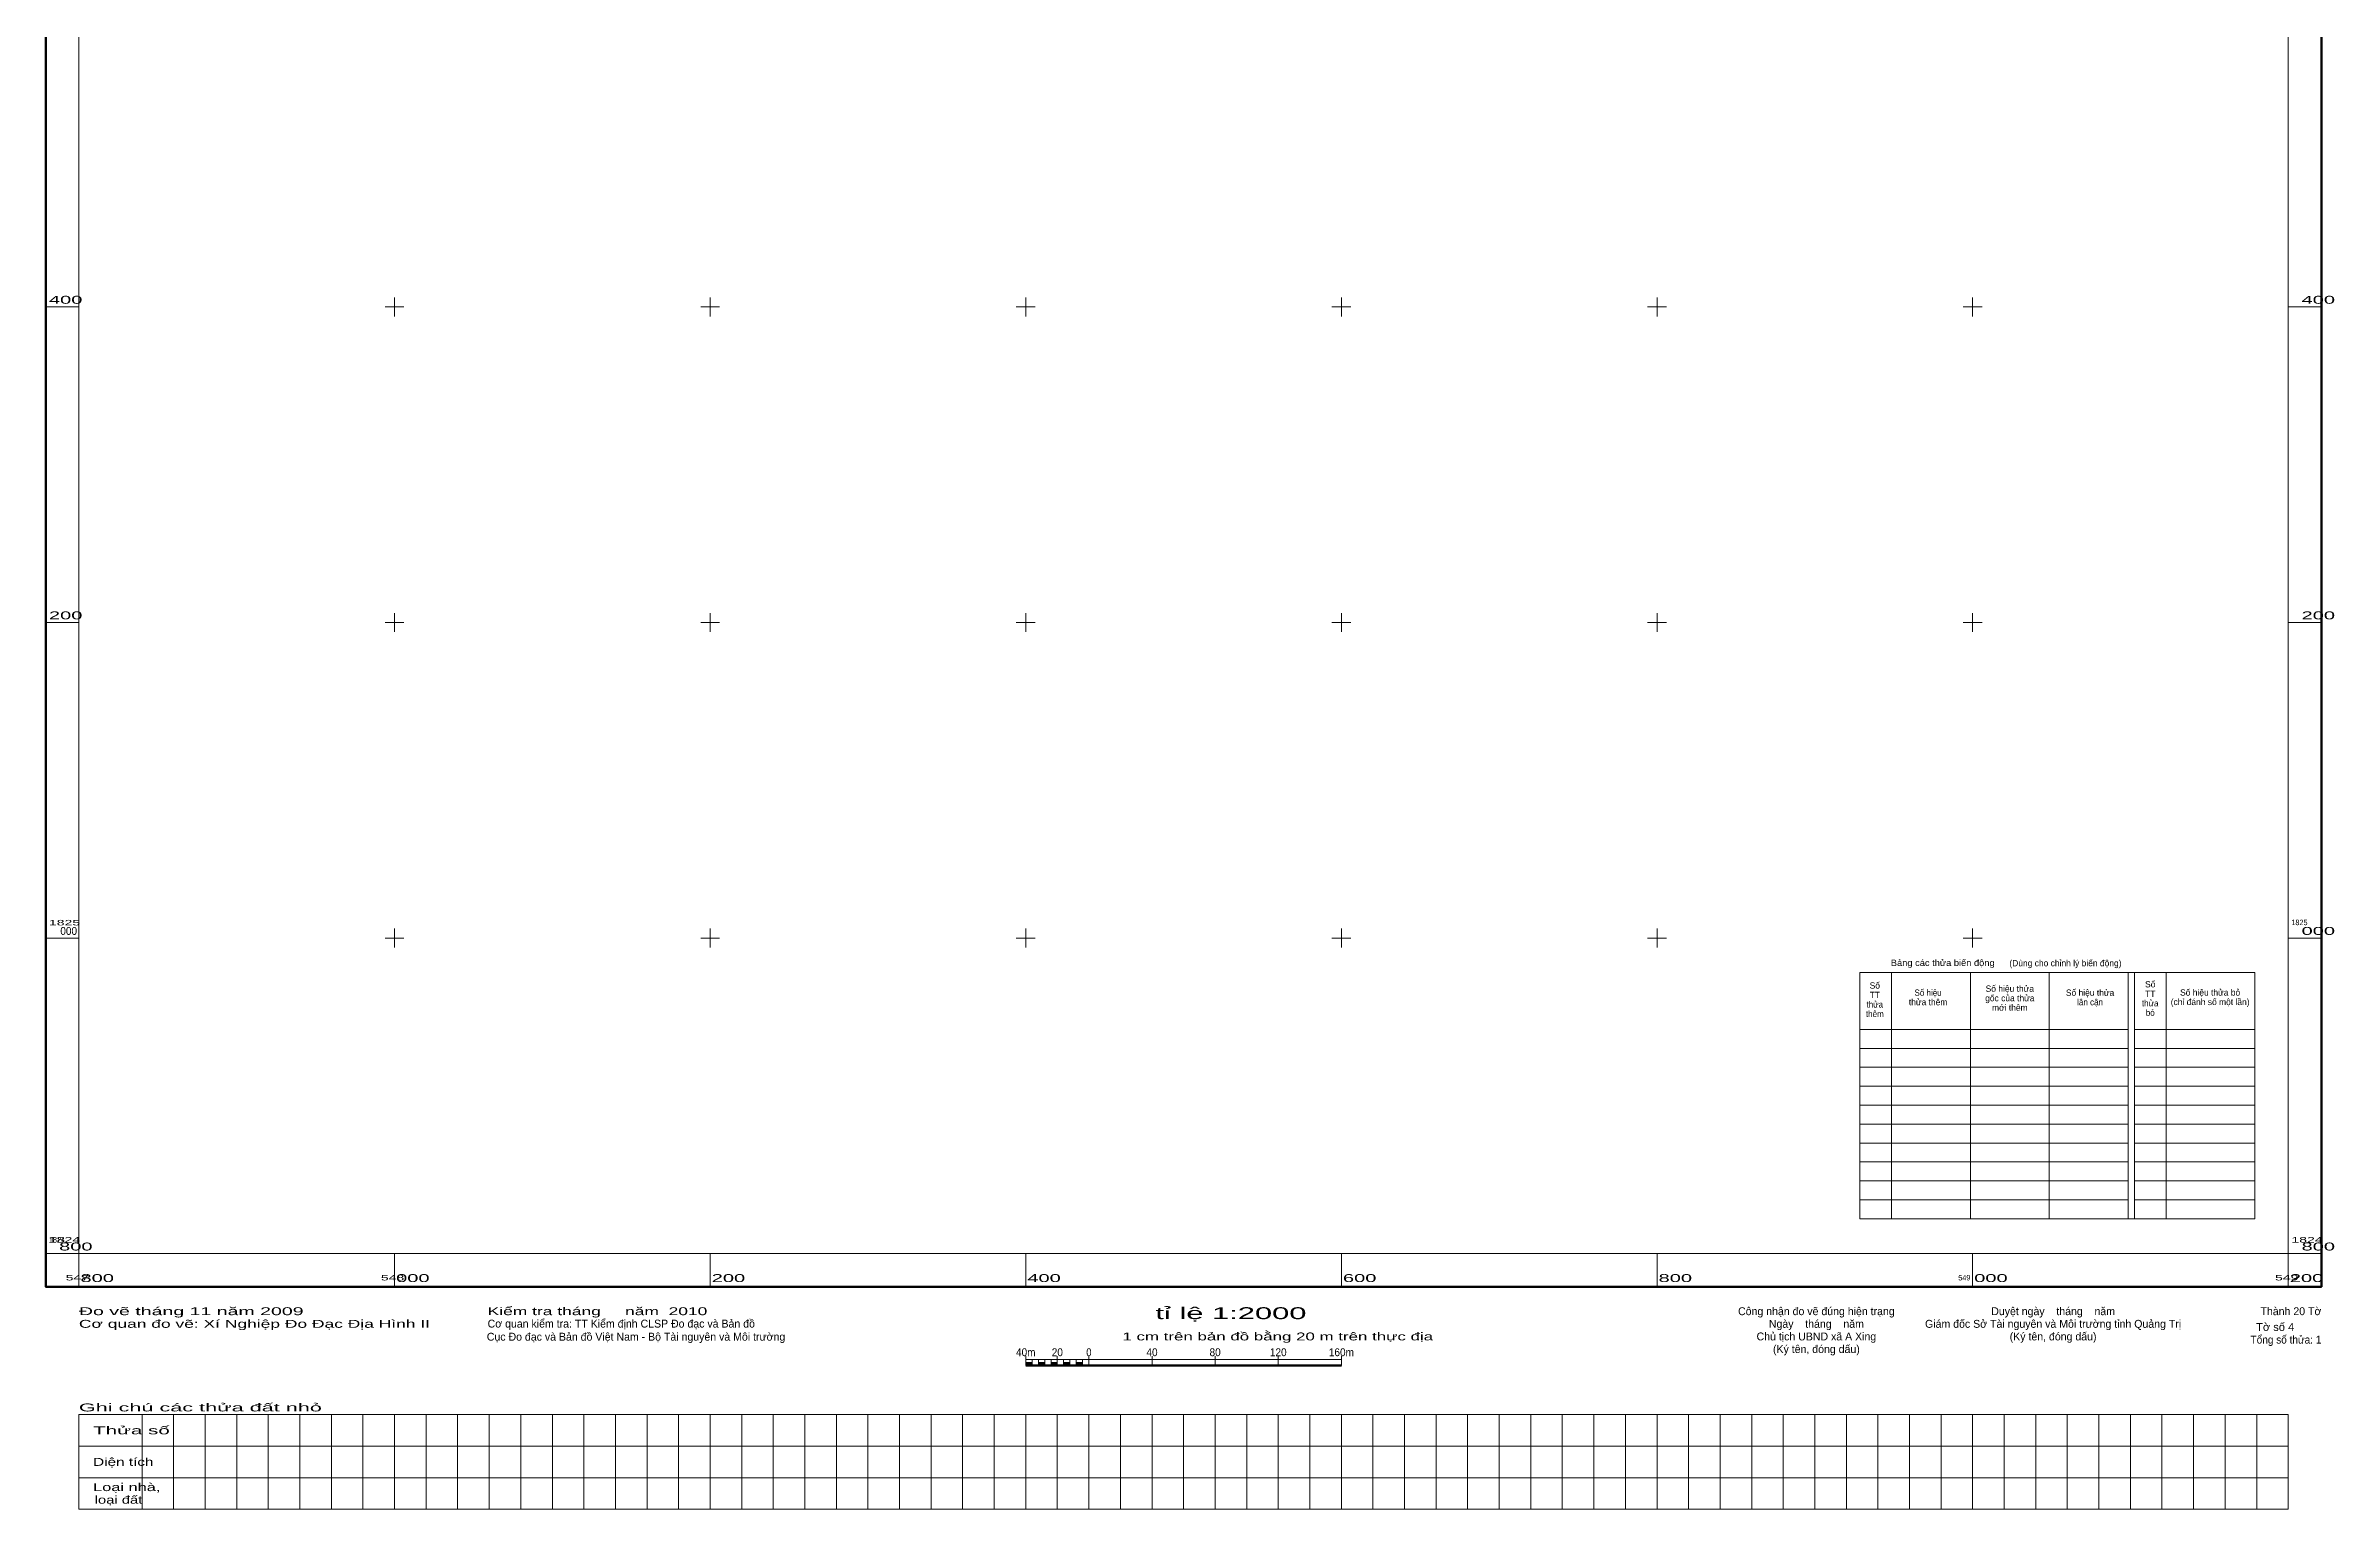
# Model space of a CAD drawing. Header units: metres. Extents: x 547779 to 549238, y 1824638 to 1826493.
# Drawn here: x 547779 to 549229, y 1824638 to 1825566 of the extents above; entities that cross this region are included whole.
import ezdxf
from ezdxf.enums import TextEntityAlignment as Align

# ---------------------------------------------------------------- set-up
doc = ezdxf.new("R2010")
doc.units = ezdxf.units.M
doc.header["$LTSCALE"] = 2
doc.layers.add('63', color=7, linetype='Continuous', lineweight=13)

msp = doc.modelspace()

# ---------------------------------------------------------------- hatches: boundary and pattern name
at = {"layer": '63'}
for points in [[(548400, 1824729), (548400, 1824731), (548404, 1824731), (548404, 1824729)], [(548408, 1824729), (548408, 1824731), (548412, 1824731), (548412, 1824729)], [(548416, 1824729), (548416, 1824731), (548420, 1824731), (548420, 1824729)], [(548424, 1824729), (548424, 1824731), (548428, 1824731), (548428, 1824729)], [(548432, 1824729), (548432, 1824731), (548436, 1824731), (548436, 1824729)]]:
    msp.add_hatch(color=256, dxfattribs=at).paths.add_polyline_path(points)

# ---------------------------------------------------------------- linework, layer by layer
for p, q in [((547800, 1825400), (547779, 1825400)), ((547994, 1825400), (548006, 1825400)), ((548000, 1825394), (548000, 1825406)), ((548194, 1825400), (548206, 1825400)), ((548200, 1825394), (548200, 1825406)), ((548394, 1825400), (548406, 1825400)), ((548400, 1825394), (548400, 1825406)), ((548594, 1825400), (548606, 1825400)), ((548600, 1825394), (548600, 1825406)), ((548794, 1825400), (548806, 1825400)), ((548800, 1825394), (548800, 1825406)), ((548994, 1825400), (549006, 1825400)), ((549000, 1825394), (549000, 1825406)), ((549200, 1825400), (549221, 1825400)), ((547800, 1825200), (547779, 1825200)), ((547994, 1825200), (548006, 1825200)), ((548000, 1825194), (548000, 1825206)), ((548194, 1825200), (548206, 1825200)), ((548200, 1825194), (548200, 1825206)), ((548394, 1825200), (548406, 1825200)), ((548400, 1825194), (548400, 1825206)), ((548594, 1825200), (548606, 1825200)), ((548600, 1825194), (548600, 1825206)), ((548794, 1825200), (548806, 1825200)), ((548800, 1825194), (548800, 1825206)), ((548994, 1825200), (549006, 1825200)), ((549000, 1825194), (549000, 1825206)), ((549200, 1825200), (549221, 1825200)), ((548000, 1824994), (548000, 1825006)), ((548200, 1824994), (548200, 1825006)), ((548400, 1824994), (548400, 1825006)), ((548600, 1824994), (548600, 1825006)), ((548800, 1824994), (548800, 1825006)), ((549000, 1824994), (549000, 1825006)), ((547800, 1825000), (547779, 1825000)), ((547994, 1825000), (548006, 1825000)), ((548194, 1825000), (548206, 1825000)), ((548394, 1825000), (548406, 1825000)), ((548594, 1825000), (548606, 1825000)), ((548794, 1825000), (548806, 1825000)), ((548994, 1825000), (549006, 1825000)), ((549200, 1825000), (549221, 1825000)), ((548928.56, 1824978.07), (549178.83, 1824978.07)), ((548928.56, 1824822.07), (548928.56, 1824978.07)), ((548948.56, 1824822.07), (548948.56, 1824978.07)), ((548998.56, 1824822.07), (548998.56, 1824978.07)), ((549048.56, 1824822.07), (549048.56, 1824978.07)), ((549122.56, 1824822.07), (549122.56, 1824978.07)), ((549178.83, 1824822.07), (549178.83, 1824978.07)), ((548928.56, 1824942.07), (549098.56, 1824942.07)), ((549102.56, 1824942.07), (549178.83, 1824942.07)), ((548928.56, 1824930.07), (549098.56, 1824930.07)), ((549102.56, 1824930.07), (549178.83, 1824930.07)), ((548928.56, 1824918.07), (549098.56, 1824918.07)), ((548928.56, 1824906.07), (549098.56, 1824906.07)), ((549102.56, 1824918.07), (549178.83, 1824918.07)), ((549102.56, 1824906.07), (549178.83, 1824906.07)), ((548928.56, 1824894.07), (549098.56, 1824894.07)), ((549102.56, 1824894.07), (549178.83, 1824894.07)), ((548928.56, 1824882.07), (549098.56, 1824882.07)), ((549102.56, 1824882.07), (549178.83, 1824882.07)), ((548928.56, 1824870.07), (549098.56, 1824870.07)), ((549102.56, 1824870.07), (549178.83, 1824870.07)), ((548928.56, 1824858.07), (549098.56, 1824858.07)), ((549102.56, 1824858.07), (549178.83, 1824858.07)), ((548928.56, 1824846.07), (549098.56, 1824846.07)), ((548928.56, 1824834.07), (549098.56, 1824834.07)), ((549102.56, 1824846.07), (549178.83, 1824846.07)), ((549102.56, 1824834.07), (549178.83, 1824834.07)), ((548928.56, 1824822.07), (549178.83, 1824822.07)), ((547800, 1824800), (547779, 1824800)), ((547800, 1824800), (547800, 1824779)), ((548000, 1824800), (548000, 1824779)), ((548200, 1824800), (548200, 1824779)), ((548400, 1824800), (548400, 1824779)), ((548600, 1824800), (548600, 1824779)), ((548800, 1824800), (548800, 1824779)), ((549000, 1824800), (549000, 1824779)), ((549200, 1824800), (549200, 1824779)), ((549200, 1824800), (549221, 1824800)), ((548400, 1824729), (548400, 1824735)), ((548400, 1824733), (548600, 1824733)), ((548404, 1824729), (548404, 1824733)), ((548408, 1824729), (548408, 1824733)), ((548412, 1824729), (548412, 1824733)), ((548416, 1824729), (548416, 1824733)), ((548420, 1824729), (548420, 1824735)), ((548420, 1824729), (548420, 1824733)), ((548424, 1824729), (548424, 1824733)), ((548428, 1824729), (548428, 1824733)), ((548432, 1824729), (548432, 1824733)), ((548436, 1824729), (548436, 1824733)), ((548440, 1824729), (548440, 1824735)), ((548480, 1824729), (548480, 1824735)), ((548520, 1824729), (548520, 1824735)), ((548560, 1824729), (548560, 1824735)), ((548600, 1824729), (548600, 1824735)), ((547840, 1824698), (547840, 1824638)), ((547860, 1824698), (547860, 1824638)), ((547880, 1824698), (547880, 1824638)), ((547900, 1824698), (547900, 1824638)), ((547920, 1824698), (547920, 1824638)), ((547940, 1824698), (547940, 1824638)), ((547960, 1824698), (547960, 1824638)), ((547980, 1824698), (547980, 1824638)), ((548000, 1824698), (548000, 1824638)), ((548020, 1824698), (548020, 1824638)), ((548040, 1824698), (548040, 1824638)), ((548060, 1824698), (548060, 1824638)), ((548080, 1824698), (548080, 1824638)), ((548100, 1824698), (548100, 1824638)), ((548120, 1824698), (548120, 1824638)), ((548140, 1824698), (548140, 1824638)), ((548160, 1824698), (548160, 1824638)), ((548180, 1824698), (548180, 1824638)), ((548200, 1824698), (548200, 1824638)), ((548220, 1824698), (548220, 1824638)), ((548240, 1824698), (548240, 1824638)), ((548260, 1824698), (548260, 1824638)), ((548280, 1824698), (548280, 1824638)), ((548300, 1824698), (548300, 1824638)), ((548320, 1824698), (548320, 1824638)), ((548340, 1824698), (548340, 1824638)), ((548360, 1824698), (548360, 1824638)), ((548380, 1824698), (548380, 1824638)), ((548400, 1824698), (548400, 1824638)), ((548420, 1824698), (548420, 1824638)), ((548440, 1824698), (548440, 1824638)), ((548460, 1824698), (548460, 1824638)), ((548480, 1824698), (548480, 1824638)), ((548500, 1824698), (548500, 1824638)), ((548520, 1824698), (548520, 1824638)), ((548540, 1824698), (548540, 1824638)), ((548560, 1824698), (548560, 1824638)), ((548580, 1824698), (548580, 1824638)), ((548600, 1824698), (548600, 1824638)), ((548620, 1824698), (548620, 1824638)), ((548640, 1824698), (548640, 1824638)), ((548660, 1824698), (548660, 1824638)), ((548680, 1824698), (548680, 1824638)), ((548700, 1824698), (548700, 1824638)), ((548720, 1824698), (548720, 1824638)), ((548740, 1824698), (548740, 1824638)), ((548760, 1824698), (548760, 1824638)), ((548780, 1824698), (548780, 1824638)), ((548800, 1824698), (548800, 1824638)), ((548820, 1824698), (548820, 1824638)), ((548840, 1824698), (548840, 1824638)), ((548860, 1824698), (548860, 1824638)), ((548880, 1824698), (548880, 1824638)), ((548900, 1824698), (548900, 1824638)), ((548920, 1824698), (548920, 1824638)), ((548940, 1824698), (548940, 1824638)), ((548960, 1824698), (548960, 1824638)), ((548980, 1824698), (548980, 1824638)), ((549000, 1824698), (549000, 1824638)), ((549020, 1824698), (549020, 1824638)), ((549040, 1824698), (549040, 1824638)), ((549060, 1824698), (549060, 1824638)), ((549080, 1824698), (549080, 1824638)), ((549100, 1824698), (549100, 1824638)), ((549120, 1824698), (549120, 1824638)), ((549140, 1824698), (549140, 1824638)), ((549160, 1824698), (549160, 1824638)), ((549180, 1824698), (549180, 1824638)), ((547800, 1824678), (549200, 1824678)), ((547800, 1824658), (549200, 1824658))]:
    msp.add_line(p, q, dxfattribs=at)
at = {"layer": '63', "lineweight": 53}
msp.add_line((548400, 1824729), (548600, 1824729), dxfattribs=at)
at = {"layer": '63', "lineweight": 158}
msp.add_lwpolyline([(547779, 1826421), (549221, 1826421), (549221, 1824779), (547779, 1824779)], close=True, dxfattribs=at)
at = {"layer": '63'}
for points in [[(547800, 1826400), (549200, 1826400), (549200, 1824800), (547800, 1824800)], [(549098.56, 1824978.07), (549098.56, 1824822.07), (549102.56, 1824822.07), (549102.56, 1824978.07)], [(548400, 1824729), (548400, 1824731), (548404, 1824731), (548404, 1824729)], [(548408, 1824729), (548408, 1824731), (548412, 1824731), (548412, 1824729)], [(548416, 1824729), (548416, 1824731), (548420, 1824731), (548420, 1824729)], [(548424, 1824729), (548424, 1824731), (548428, 1824731), (548428, 1824729)], [(548432, 1824729), (548432, 1824731), (548436, 1824731), (548436, 1824729)], [(547800, 1824698), (549200, 1824698), (549200, 1824638), (547800, 1824638)]]:
    msp.add_lwpolyline(points, close=True, dxfattribs=at)

# ---------------------------------------------------------------- texts
for s, height, width, p in [('400', 5, 1.9, (547781, 1825402)), ('200', 5, 1.9, (547781, 1825202)), ('1825', 3.5, 1.9, (547781, 1825008)), ('000', 5, 0.95, (547788.23, 1825002)), ('1825', 3.5, 0.95, (549202, 1825008.17)), ('Bảng các thửa biến động', 4, 1.1, (548948.18, 1824982.31)), ('1824', 3.5, 0.95, (547781, 1824807)), ('1824', 3.5, 1.9, (547781, 1824807)), ('1824', 3.5, 1.9, (549202, 1824807)), ('800', 5, 1.9, (547801, 1824782)), ('000', 5, 1.9, (548001, 1824782)), ('200', 5, 1.9, (548201, 1824782)), ('400', 5, 1.9, (548401, 1824782)), ('600', 5, 1.9, (548601, 1824782)), ('800', 5, 1.9, (548801, 1824782)), ('000', 5, 1.9, (549001, 1824782)), ('200', 5, 1.9, (549201, 1824782)), ('Đo vẽ tháng 11 năm 2009', 5, 1.85, (547800, 1824761)), ('Kiểm tra tháng     năm  2010', 5, 1.65, (548059, 1824761)), ('Cơ quan đo vẽ: Xí Nghiệp Đo Đạc Địa Hình II', 5, 1.65, (547800, 1824753)), ('Ghi chú các thửa đất nhỏ', 5, 2.05, (547800, 1824700)), ('Thửa số', 5, 1.95, (547809, 1824685.5)), ('Diện tích', 5, 1.45, (547809, 1824665.5)), ('Loại nhà,', 5, 1.55, (547809, 1824649.5)), ('loại đất', 5, 1.4, (547810, 1824641.5))]:
    msp.add_text(s, height=height, dxfattribs=dict(at, width=width)).set_placement(p)
for s, height, width, p in [('400', 5, 1.9, (549229.64, 1825402)), ('200', 5, 1.9, (549229.64, 1825202)), ('000', 5, 1.9, (549229.64, 1825002)), ('800', 5, 1.9, (547808.64, 1824802)), ('800', 5, 1.9, (549229.64, 1824802)), ('547', 3.5, 1.9, (547806.44, 1824783)), ('548', 3.5, 1.9, (548006.19, 1824783)), ('549', 3.5, 0.95, (548998.58, 1824783)), ('549', 3.5, 1.9, (549206.45, 1824783)), ('Tổng số thửa: 1', 5, 0.95, (549221, 1824743)), ('Tờ số 4', 5, 1.05, (549203.79, 1824751))]:
    msp.add_text(s, height=height, dxfattribs=dict(at, width=width)).set_placement(p, align=Align.RIGHT)
for s, height, p in [('(Dùng cho chỉnh lý biến động)', 4, (549023.29, 1824982.11)), ('Cục Đo đạc và Bản đồ Việt Nam - Bộ Tài nguyên và Môi trường', 5, (548058.49, 1824744.84)), ('Cơ quan kiểm tra: TT Kiểm định CLSP Đo đạc và Bản đồ', 5, (548058.99, 1824753.14))]:
    msp.add_text(s, height=height, dxfattribs=at).set_placement(p)
for s, height, p in [('TT', 4, (548938.04, 1824961.92)), ('Số', 4, (548938.03, 1824967.92)), ('gốc của thửa', 4, (549023.58, 1824959.92)), ('Số hiệu thửa', 4, (549023.58, 1824965.92)), ('Số hiệu thửa', 4, (549074.42, 1824963.38)), ('TT', 4, (549112.55, 1824962.71)), ('Số', 4, (549112.54, 1824968.71)), ('Số hiệu thửa bỏ', 4, (549150.51, 1824963.51)), ('thửa thêm', 4, (548971.79, 1824957.39)), ('mới thêm', 4, (549023.58, 1824953.92)), ('(chỉ đánh số một lần)', 4, (549150.52, 1824957.51)), ('Công nhận đo vẽ đúng hiện trạng', 5, (548901, 1824761)), ('Duyệt ngày    tháng    năm', 5, (549051.01, 1824761)), ('Chủ tịch UBND xã A Xing', 5, (548901, 1824745)), ('Ngày    tháng    năm', 5, (548901, 1824753)), ('Giám đốc Sở Tài nguyên và Môi trường tỉnh Quảng Trị', 5, (549051, 1824753)), ('(Ký tên, đóng dấu)', 5, (549051, 1824745)), ('(Ký tên, đóng dấu)', 5, (548901, 1824737))]:
    msp.add_text(s, height=height, dxfattribs=at).set_placement(p, align=Align.CENTER)
for s, height, width, p in [('Số hiệu', 4, 0.95, (548971.79, 1824963.39)), ('thêm', 4, 0.95, (548938.03, 1824949.92)), ('thửa', 4, 0.95, (548938.03, 1824955.92)), ('lân cận', 4, 0.95, (549074.42, 1824957.38)), ('thửa', 4, 0.95, (549112.54, 1824956.71)), ('bỏ', 4, 0.95, (549112.54, 1824950.71)), ('tỉ lệ 1:2000', 7.5, 1.95, (548530.01, 1824758.5)), ('1 cm trên bản đồ bằng 20 m trên thực địa', 5, 1.6, (548559.69, 1824745)), ('40m', 5, 0.95, (548400, 1824735)), ('20', 5, 0.95, (548420, 1824735)), ('0', 5, 0.9, (548440, 1824735)), ('40', 5, 0.95, (548480, 1824735)), ('80', 5, 0.95, (548520, 1824735)), ('120', 5, 0.95, (548560, 1824735)), ('160m', 5, 0.95, (548600.01, 1824735))]:
    msp.add_text(s, height=height, dxfattribs=dict(at, width=width)).set_placement(p, align=Align.CENTER)
msp.add_text('Thành 20 Tờ', height=5, dxfattribs=at).set_placement((549221, 1824761), align=Align.RIGHT)

doc.saveas('drawing.dxf')
